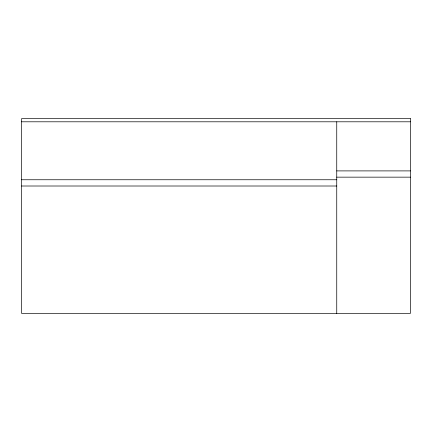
<?xml version="1.0" encoding="UTF-8"?>
<svg xmlns="http://www.w3.org/2000/svg" width="432" height="432" viewBox="0 0 432 432"><rect width="100%" height="100%" fill="white"/><g stroke="black" fill="none" stroke-linecap="round" stroke-linejoin="round"><path stroke-width="0.65" d="M21.6 121.797L410.4 121.797M336.744 170.899L410.4 170.899M336.744 177.152L410.4 177.152M21.6 179.755L336.744 179.755M21.6 186.008L336.744 186.008M336.744 121.797L336.744 313.394M410.4 118.606L21.6 118.606L21.6 313.394L410.4 313.394L410.4 118.606"/></g></svg>
